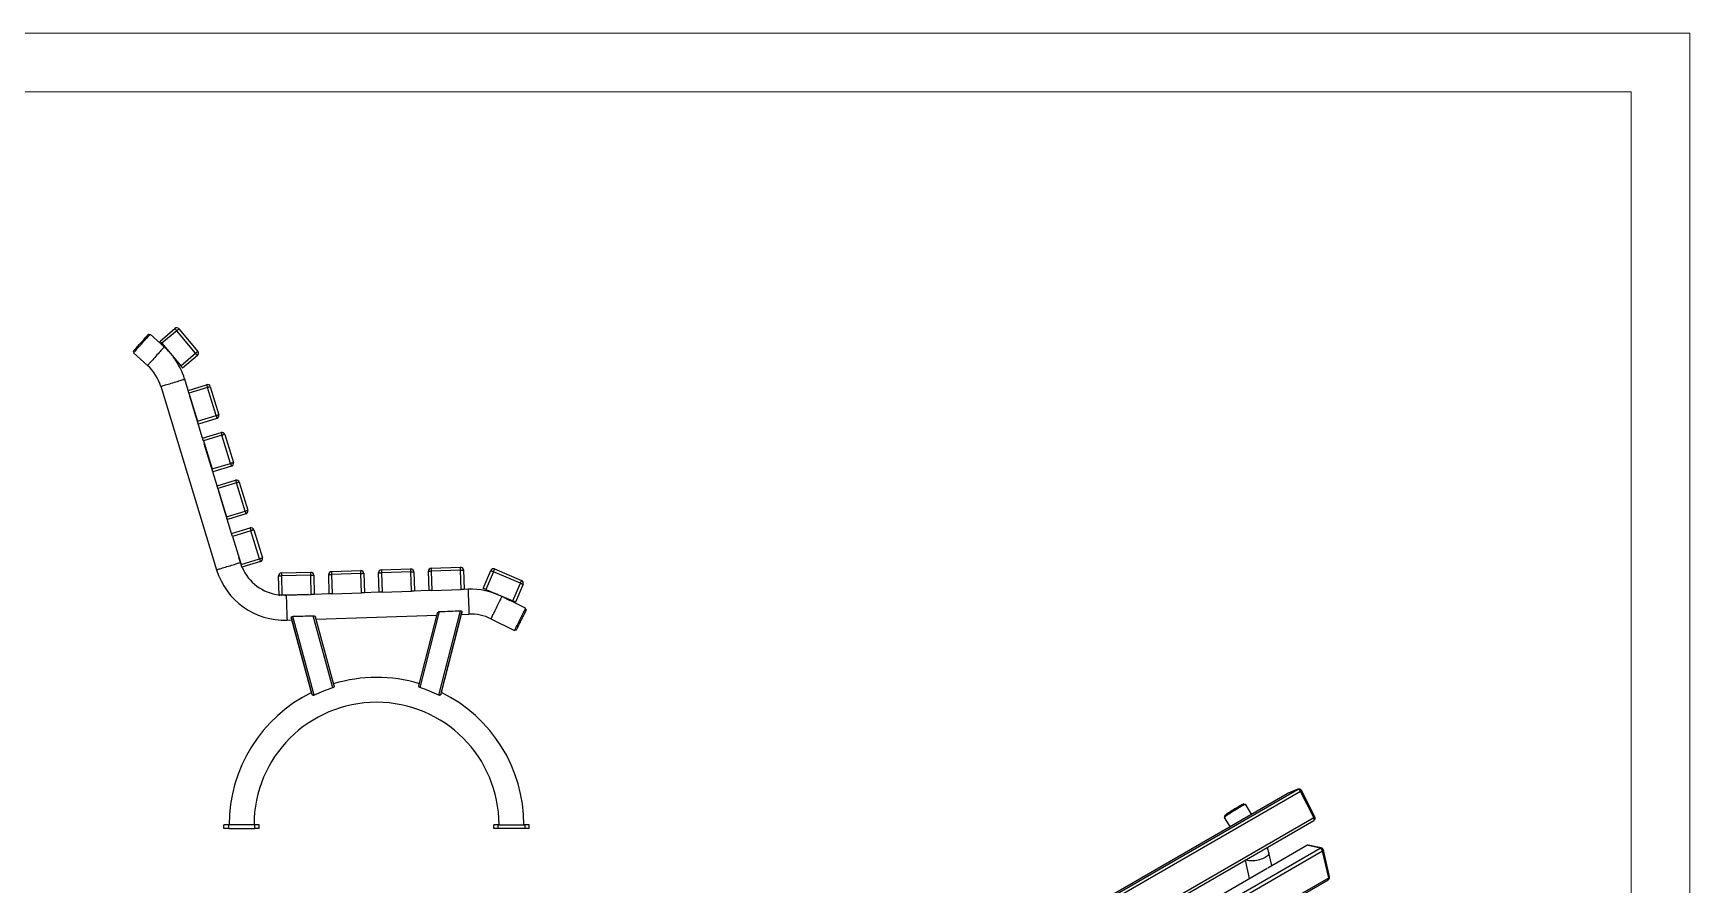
# Model space of a CAD drawing. Header units: millimetres. Extents: x 2090 to 8030, y -3450 to 750.
# Drawn here: x 5206 to 8030, y -701 to 750 of the extents above; entities that cross this region are included whole.
import ezdxf

# ---------------------------------------------------------------- set-up
doc = ezdxf.new("R2010")
doc.units = ezdxf.units.MM
doc.layers.add('tabelka', color=155, linetype='Continuous')

# ---------------------------------------------------------------- blocks, each defined once
blk = doc.blocks.new('bok')
for p, q in [((5404.7, 173.9), (5403.2, 175.2)), ((5429.6, 153.5), (5405.7, 175.1)), ((5422.5, 163.6), (5447.7, 184.8)), ((5451, 181), (5425.7, 159.8)), ((5483.1, 142.7), (5451, 181)), ((5454.8, 184.2), (5486.9, 145.9)), ((5376.9, 146.1), (5378.4, 144.7)), ((5377.4, 143.5), (5401.3, 122)), ((5425.7, 159.8), (5457.8, 121.5)), ((5427.9, 155.1), (5428.5, 155.6)), ((5427.9, 155.1), (5429.6, 153.5)), ((5457.8, 121.5), (5483.1, 142.7)), ((5454.2, 125), (5453.4, 124.3)), ((5486.3, 138.9), (5461, 117.6)), ((5423.9, 86.4), (5518.9, -226.1)), ((5470.3, 79.5), (5464.5, 98.7)), ((5470.3, 79.5), (5501.9, 89.1)), ((5508.1, 85.8), (5522.7, 38)), ((5503.3, 84.4), (5471.8, 74.7)), ((5471.8, 74.7), (5486.4, 26.9)), ((5495.1, -1.8), (5473.3, 69.9)), ((5473.4, 69.5), (5484.8, 31.9)), ((5518, 36.5), (5503.3, 84.4)), ((5486.4, 26.9), (5518, 36.5)), ((5519.4, 31.8), (5487.9, 22.1)), ((5495.1, -1.8), (5526.6, 7.8)), ((5528.1, 3), (5496.5, -6.6)), ((5542.7, -44.8), (5528.1, 3)), ((5532.9, 4.5), (5547.5, -43.3)), ((5496.5, -6.6), (5511.1, -54.4)), ((5519.8, -83.1), (5498, -11.4)), ((5498.1, -11.8), (5509.5, -49.4)), ((5511.1, -54.4), (5542.7, -44.8)), ((5544.2, -49.6), (5512.6, -59.2)), ((5519.8, -83.2), (5551.3, -73.5)), ((5552.8, -78.3), (5521.2, -87.9)), ((5567.4, -126.1), (5552.8, -78.3)), ((5557.6, -76.8), (5572.2, -124.6)), ((5521.2, -87.9), (5535.9, -135.7)), ((5544.5, -164.5), (5522.7, -92.7)), ((5522.8, -93.2), (5534.3, -130.7)), ((5535.9, -135.7), (5567.4, -126.1)), ((5568.9, -130.9), (5537.3, -140.5)), ((5544.4, -164.5), (5576, -154.8)), ((5577.5, -159.6), (5545.9, -169.3)), ((5545.9, -169.3), (5560.5, -217.1)), ((5592.1, -207.4), (5577.5, -159.6)), ((5582.2, -158.2), (5596.9, -206)), ((5559.5, -213.8), (5556.9, -205.1)), ((5560, -215.3), (5559.5, -213.8)), ((5560.5, -217.1), (5592.1, -207.4)), ((5593.5, -212.2), (5562, -221.9)), ((5799.6, -226.3), (5849.6, -224.5)), ((5884.6, -223.5), (5934.6, -221.7)), ((5992.6, -224.8), (6038.6, -244.3)), ((5625.3, -269.7), (5624.5, -236.7)), ((5629.3, -231.6), (5679.3, -230.2)), ((5679.5, -235.2), (5629.5, -236.6)), ((5629.5, -236.6), (5630.3, -269.5)), ((5680.3, -268.2), (5679.5, -235.2)), ((5684.5, -235.1), (5685.3, -268.1)), ((5711, -267.3), (5709.9, -234.3)), ((5714.7, -229.1), (5764.7, -227.4)), ((5764.8, -232.4), (5714.9, -234.1)), ((5714.9, -234.1), (5716, -267.1)), ((5766, -265.3), (5764.8, -232.4)), ((5769.8, -232.2), (5771, -265.2)), ((5796, -264.4), (5794.8, -231.5)), ((5849.8, -229.5), (5799.8, -231.3)), ((5799.8, -231.3), (5801, -264.3)), ((5850.9, -262.5), (5849.8, -229.5)), ((5854.8, -229.4), (5855.9, -262.3)), ((5880.9, -261.6), (5879.8, -228.6)), ((5934.7, -226.7), (5884.8, -228.5)), ((5884.8, -228.5), (5885.9, -261.4)), ((5935.9, -259.7), (5934.7, -226.7)), ((5939.7, -226.5), (5940.9, -259.5)), ((5973.1, -257.8), (5986, -227.4)), ((5990.6, -229.4), (5977.7, -259.7)), ((6036.6, -248.9), (5990.6, -229.4)), ((6023.7, -279.3), (6036.6, -248.9)), ((6041.2, -250.8), (6028.4, -281.2)), ((5630.3, -269.5), (5680.3, -268.2)), ((5675.3, -268.4), (5637.5, -269.6)), ((5674.9, -268.4), (5637.5, -269.6)), ((5711, -267.2), (5685.3, -268)), ((5716, -267.1), (5766, -265.3)), ((5796, -264.3), (5768.4, -265.3)), ((5801, -264.3), (5850.9, -262.5)), ((5880.9, -261.5), (5853.4, -262.4)), ((5885.9, -261.4), (5935.9, -259.7)), ((5947.5, -259.3), (5938.3, -259.6)), ((5977.7, -259.7), (6023.7, -279.3)), ((5981.7, -263.1), (5982.1, -262.1)), ((6045.5, -291.7), (6005.3, -271.8)), ((6005.3, -271.8), (6018.7, -278.4)), ((6018.9, -277.8), (6018.7, -278.4)), ((5681.9, -438.8), (5646.3, -308)), ((5685.3, -439.9), (5648.7, -305.5)), ((5717.1, -427.2), (5683.7, -304.4)), ((5719.3, -423.9), (5687.4, -306.8)), ((5688.4, -310.4), (5894.3, -303.5)), ((5863.5, -423.7), (5895.2, -299.9)), ((5865.7, -427), (5899, -297.4)), ((5897.5, -439.8), (5934.4, -296)), ((5900.9, -438.7), (5936.9, -298.3)), ((5902, -435.1), (5936.1, -302.1)), ((5936, -302.1), (5948.9, -301.7)), ((5986.5, -309.8), (6026.7, -329.7)), ((6046.6, -294), (6044.8, -293.1)), ((5638.9, -312), (5647.3, -311.7)), ((5680.8, -435.2), (5647.2, -311.7)), ((6027.4, -328.3), (6029.2, -329.2)), ((5531.5, -666.7), (5531.5, -660.7)), ((5539.5, -660.7), (5531.5, -660.7)), ((5539.5, -666.7), (5531.5, -666.7)), ((5539, -661.2), (5539, -666.2)), ((5583.5, -660.7), (5539.5, -660.7)), ((5539.5, -666.7), (5583.5, -666.7)), ((5591.5, -660.7), (5583.5, -660.7)), ((5591.5, -666.7), (5583.5, -666.7)), ((5584, -666.2), (5584, -661.2)), ((5591.5, -666.7), (5591.5, -660.7)), ((5991.5, -666.7), (5991.5, -660.7)), ((5999.5, -660.7), (5991.5, -660.7)), ((5999.5, -666.7), (5991.5, -666.7)), ((5999, -666.2), (5999, -661.2)), ((5999.5, -660.7), (6043.5, -660.7)), ((6043.5, -666.7), (5999.5, -666.7)), ((6051.5, -660.7), (6043.5, -660.7)), ((6051.5, -666.7), (6043.5, -666.7)), ((6044, -661.2), (6044, -666.2)), ((6051.5, -666.7), (6051.5, -660.7))]:
    blk.add_line(p, q)
at = {"flags": 128}
for points in [[(5376.9, 146.1), (5377, 146.2), (5377.4, 146.5), (5377.9, 147.2), (5378.7, 148.1), (5379.7, 149.2), (5380.9, 150.5), (5382.3, 152), (5383.8, 153.7), (5385.4, 155.5), (5387.1, 157.4), (5388.9, 159.4), (5390.7, 161.4), (5392.5, 163.3), (5394.2, 165.3), (5395.9, 167.1), (5397.4, 168.8), (5398.8, 170.4), (5400.1, 171.8), (5401.1, 172.9), (5402, 173.9), (5402.6, 174.6), (5403, 175), (5403.2, 175.2), (5403.2, 175.2)], [(5377.4, 143.5), (5377.4, 143.6), (5377.7, 143.9), (5378.2, 144.4), (5378.9, 145.3), (5379.8, 146.3), (5381, 147.6), (5382.3, 149.1), (5383.8, 150.7), (5385.4, 152.5), (5387.2, 154.4), (5389, 156.4), (5390.8, 158.5), (5392.7, 160.5), (5394.5, 162.6), (5396.3, 164.6), (5398, 166.4), (5399.6, 168.2), (5401, 169.8), (5402.3, 171.3), (5403.4, 172.5), (5404.3, 173.5), (5405, 174.3), (5405.5, 174.8), (5405.7, 175), (5405.7, 175.1)], [(5447.7, 184.8), (5447.8, 184.7), (5448, 184.5), (5448.3, 184.2), (5448.7, 183.7), (5449.2, 183.1), (5449.7, 182.5), (5450.3, 181.7), (5451, 181)], [(5454.8, 184.2), (5454.7, 184.1), (5454.5, 184), (5454.1, 183.7), (5453.7, 183.3), (5453.1, 182.8), (5452.4, 182.2), (5451.7, 181.6), (5451, 181)], [(5429.6, 153.5), (5429.5, 153.4), (5429.2, 153), (5428.6, 152.3), (5427.7, 151.4), (5426.7, 150.3), (5425.5, 148.9), (5424.1, 147.4), (5422.5, 145.6), (5420.9, 143.8), (5419.1, 141.8), (5417.3, 139.8), (5415.5, 137.8), (5413.6, 135.7), (5411.8, 133.7), (5410, 131.7), (5408.4, 129.9), (5406.8, 128.2), (5405.4, 126.6), (5404.2, 125.3), (5403.2, 124.1), (5402.3, 123.2), (5401.8, 122.5), (5401.4, 122.1), (5401.3, 122), (5401.3, 122)], [(5425.7, 159.8), (5425, 160.5), (5424.4, 161.2), (5423.9, 161.9), (5423.4, 162.5), (5423, 163), (5422.7, 163.3), (5422.5, 163.5), (5422.5, 163.6)], [(5436.8, 146.5), (5434.4, 149), (5429.6, 153.5)], [(5483.1, 142.7), (5483.8, 143.3), (5484.6, 143.9), (5485.2, 144.5), (5485.8, 145), (5486.3, 145.4), (5486.6, 145.7), (5486.9, 145.8), (5486.9, 145.9)], [(5483.1, 142.7), (5483.7, 141.9), (5484.3, 141.2), (5484.9, 140.6), (5485.4, 140), (5485.8, 139.5), (5486.1, 139.1), (5486.2, 138.9), (5486.3, 138.9)], [(5461, 117.6), (5461, 117.7), (5460.8, 117.9), (5460.5, 118.3), (5460.1, 118.8), (5459.6, 119.3), (5459, 120), (5458.4, 120.7), (5457.8, 121.5)], [(5423.9, 86.4), (5424.1, 86.4), (5424.6, 86.6), (5425.5, 86.8), (5426.7, 87.2), (5428.1, 87.6), (5429.9, 88.2), (5431.9, 88.8), (5434.1, 89.4), (5436.5, 90.2), (5439, 90.9), (5441.6, 91.7), (5444.2, 92.5), (5446.9, 93.3), (5449.5, 94.1), (5452, 94.9), (5454.4, 95.6), (5456.6, 96.3), (5458.6, 96.9), (5460.3, 97.4), (5461.8, 97.9), (5463, 98.2), (5463.8, 98.5), (5464.3, 98.6), (5464.5, 98.7), (5464.5, 98.7)], [(5501.9, 89.1), (5501.9, 89.1), (5502, 88.8), (5502.1, 88.3), (5502.3, 87.7), (5502.5, 87), (5502.8, 86.2), (5503.1, 85.3), (5503.3, 84.4)], [(5508.1, 85.8), (5508, 85.8), (5507.8, 85.7), (5507.3, 85.6), (5506.7, 85.4), (5506, 85.2), (5505.2, 84.9), (5504.3, 84.6), (5503.3, 84.4)], [(5471.8, 74.7), (5471.5, 75.6), (5471.2, 76.5), (5471, 77.4), (5470.8, 78.1), (5470.6, 78.7), (5470.4, 79.1), (5470.4, 79.4), (5470.3, 79.5)], [(5518, 36.5), (5518.9, 36.8), (5519.8, 37.1), (5520.6, 37.4), (5521.3, 37.6), (5521.9, 37.8), (5522.4, 37.9), (5522.7, 38), (5522.7, 38)], [(5518, 36.5), (5518.3, 35.6), (5518.5, 34.7), (5518.8, 33.9), (5519, 33.2), (5519.2, 32.6), (5519.3, 32.1), (5519.4, 31.9), (5519.4, 31.8)], [(5487.9, 22.1), (5487.8, 22.2), (5487.8, 22.5), (5487.6, 22.9), (5487.4, 23.5), (5487.2, 24.2), (5487, 25.1), (5486.7, 26), (5486.4, 26.9)], [(5526.6, 7.8), (5526.6, 7.7), (5526.7, 7.5), (5526.9, 7), (5527, 6.4), (5527.3, 5.7), (5527.5, 4.9), (5527.8, 4), (5528.1, 3)], [(5532.9, 4.5), (5532.8, 4.5), (5532.5, 4.4), (5532, 4.3), (5531.5, 4.1), (5530.7, 3.9), (5529.9, 3.6), (5529, 3.3), (5528.1, 3)], [(5496.5, -6.6), (5496.2, -5.7), (5496, -4.8), (5495.7, -4), (5495.5, -3.2), (5495.3, -2.6), (5495.2, -2.2), (5495.1, -1.9), (5495.1, -1.8)], [(5512.6, -59.2), (5512.6, -59.1), (5512.5, -58.8), (5512.3, -58.4), (5512.2, -57.8), (5511.9, -57.1), (5511.7, -56.3), (5511.4, -55.4), (5511.1, -54.4)], [(5542.7, -44.8), (5543.6, -44.5), (5544.5, -44.2), (5545.3, -44), (5546.1, -43.7), (5546.7, -43.6), (5547.1, -43.4), (5547.4, -43.3), (5547.5, -43.3)], [(5542.7, -44.8), (5543, -45.7), (5543.2, -46.6), (5543.5, -47.4), (5543.7, -48.2), (5543.9, -48.8), (5544, -49.2), (5544.1, -49.5), (5544.2, -49.6)], [(5521.2, -87.9), (5521, -87), (5520.7, -86.1), (5520.4, -85.3), (5520.2, -84.6), (5520, -84), (5519.9, -83.5), (5519.8, -83.2), (5519.8, -83.2)], [(5551.3, -73.5), (5551.4, -73.6), (5551.4, -73.9), (5551.6, -74.3), (5551.8, -74.9), (5552, -75.6), (5552.2, -76.5), (5552.5, -77.4), (5552.8, -78.3)], [(5557.6, -76.8), (5557.5, -76.9), (5557.2, -76.9), (5556.8, -77.1), (5556.2, -77.3), (5555.5, -77.5), (5554.6, -77.7), (5553.7, -78), (5552.8, -78.3)], [(5537.3, -140.5), (5537.3, -140.4), (5537.2, -140.2), (5537.1, -139.7), (5536.9, -139.1), (5536.7, -138.4), (5536.4, -137.6), (5536.1, -136.7), (5535.9, -135.7)], [(5567.4, -126.1), (5568.3, -125.8), (5569.2, -125.5), (5570.1, -125.3), (5570.8, -125.1), (5571.4, -124.9), (5571.8, -124.8), (5572.1, -124.7), (5572.2, -124.6)], [(5567.4, -126.1), (5567.7, -127), (5568, -127.9), (5568.2, -128.8), (5568.4, -129.5), (5568.6, -130.1), (5568.8, -130.5), (5568.8, -130.8), (5568.9, -130.9)], [(5545.9, -169.3), (5545.6, -168.3), (5545.4, -167.4), (5545.1, -166.6), (5544.9, -165.9), (5544.7, -165.3), (5544.6, -164.9), (5544.5, -164.6), (5544.4, -164.5)], [(5576, -154.8), (5576, -154.9), (5576.1, -155.2), (5576.3, -155.7), (5576.4, -156.2), (5576.7, -157), (5576.9, -157.8), (5577.2, -158.7), (5577.5, -159.6)], [(5582.2, -158.2), (5582.2, -158.2), (5581.9, -158.3), (5581.4, -158.4), (5580.8, -158.6), (5580.1, -158.8), (5579.3, -159.1), (5578.4, -159.3), (5577.5, -159.6)], [(5518.9, -226.1), (5519.1, -226.1), (5519.6, -225.9), (5520.5, -225.7), (5521.7, -225.3), (5523.1, -224.8), (5524.9, -224.3), (5526.9, -223.7), (5529.1, -223), (5531.5, -222.3), (5534, -221.6), (5536.6, -220.8), (5539.2, -220), (5541.9, -219.2), (5544.5, -218.4), (5547, -217.6), (5549.4, -216.9), (5551.6, -216.2), (5553.6, -215.6), (5555.3, -215.1), (5556.8, -214.6), (5558, -214.3), (5558.8, -214), (5559.3, -213.8), (5559.5, -213.8), (5559.5, -213.8)], [(5558.9, -211.8), (5558.9, -211.9), (5558.9, -211.9)], [(5562, -221.9), (5562, -221.8), (5561.9, -221.5), (5561.7, -221.1), (5561.6, -220.5), (5561.3, -219.7), (5561.1, -218.9), (5560.8, -218), (5560.5, -217.1)], [(5592.1, -207.4), (5593, -207.2), (5593.9, -206.9), (5594.7, -206.6), (5595.5, -206.4), (5596.1, -206.2), (5596.5, -206.1), (5596.8, -206), (5596.9, -206)], [(5592.1, -207.4), (5592.4, -208.4), (5592.6, -209.3), (5592.9, -210.1), (5593.1, -210.8), (5593.3, -211.4), (5593.4, -211.9), (5593.5, -212.1), (5593.5, -212.2)], [(5849.8, -229.5), (5849.7, -228.6), (5849.7, -227.6), (5849.7, -226.8), (5849.7, -226), (5849.6, -225.4), (5849.6, -224.9), (5849.6, -224.6), (5849.6, -224.5)], [(5884.6, -223.5), (5884.6, -223.5), (5884.6, -223.8), (5884.6, -224.3), (5884.6, -224.9), (5884.7, -225.7), (5884.7, -226.5), (5884.7, -227.5), (5884.8, -228.5)], [(5934.7, -226.7), (5934.7, -225.7), (5934.7, -224.8), (5934.6, -223.9), (5934.6, -223.2), (5934.6, -222.6), (5934.6, -222.1), (5934.6, -221.8), (5934.6, -221.7)], [(5992.6, -224.8), (5992.5, -224.8), (5992.4, -225.1), (5992.2, -225.5), (5992, -226.1), (5991.7, -226.8), (5991.4, -227.6), (5991, -228.5), (5990.6, -229.4)], [(5624.5, -236.7), (5624.6, -236.7), (5624.9, -236.7), (5625.3, -236.7), (5625.9, -236.6), (5626.7, -236.6), (5627.6, -236.6), (5628.5, -236.6), (5629.5, -236.6)], [(5629.3, -231.6), (5629.3, -231.7), (5629.4, -231.9), (5629.4, -232.4), (5629.4, -233), (5629.4, -233.8), (5629.4, -234.6), (5629.5, -235.6), (5629.5, -236.6)], [(5679.5, -235.2), (5679.4, -234.3), (5679.4, -233.3), (5679.4, -232.5), (5679.4, -231.7), (5679.4, -231.1), (5679.3, -230.6), (5679.3, -230.3), (5679.3, -230.2)], [(5679.5, -235.2), (5680.4, -235.2), (5681.4, -235.2), (5682.2, -235.2), (5683, -235.2), (5683.6, -235.1), (5684.1, -235.1), (5684.4, -235.1), (5684.5, -235.1)], [(5709.9, -234.3), (5710, -234.3), (5710.2, -234.3), (5710.7, -234.3), (5711.3, -234.2), (5712.1, -234.2), (5712.9, -234.2), (5713.9, -234.1), (5714.9, -234.1)], [(5714.7, -229.1), (5714.7, -229.2), (5714.7, -229.5), (5714.7, -230), (5714.7, -230.6), (5714.8, -231.3), (5714.8, -232.2), (5714.8, -233.1), (5714.9, -234.1)], [(5764.8, -232.4), (5764.8, -231.4), (5764.8, -230.5), (5764.7, -229.6), (5764.7, -228.8), (5764.7, -228.2), (5764.7, -227.8), (5764.7, -227.5), (5764.7, -227.4)], [(5764.8, -232.4), (5765.8, -232.3), (5766.7, -232.3), (5767.6, -232.3), (5768.4, -232.2), (5769, -232.2), (5769.4, -232.2), (5769.7, -232.2), (5769.8, -232.2)], [(5794.8, -231.5), (5794.9, -231.5), (5795.2, -231.4), (5795.7, -231.4), (5796.3, -231.4), (5797, -231.4), (5797.9, -231.3), (5798.8, -231.3), (5799.8, -231.3)], [(5799.6, -226.3), (5799.6, -226.4), (5799.7, -226.7), (5799.7, -227.1), (5799.7, -227.7), (5799.7, -228.5), (5799.7, -229.4), (5799.8, -230.3), (5799.8, -231.3)], [(5849.8, -229.5), (5850.8, -229.5), (5851.7, -229.5), (5852.6, -229.4), (5853.3, -229.4), (5853.9, -229.4), (5854.4, -229.4), (5854.7, -229.4), (5854.8, -229.4)], [(5879.8, -228.6), (5879.9, -228.6), (5880.1, -228.6), (5880.6, -228.6), (5881.2, -228.6), (5882, -228.5), (5882.9, -228.5), (5883.8, -228.5), (5884.8, -228.5)], [(5934.7, -226.7), (5935.7, -226.7), (5936.6, -226.6), (5937.5, -226.6), (5938.3, -226.6), (5938.9, -226.6), (5939.4, -226.5), (5939.6, -226.5), (5939.7, -226.5)], [(5986, -227.4), (5986.1, -227.4), (5986.4, -227.6), (5986.8, -227.7), (5987.4, -228), (5988.1, -228.3), (5988.9, -228.6), (5989.7, -229), (5990.6, -229.4)], [(6036.6, -248.9), (6037, -248), (6037.4, -247.1), (6037.7, -246.3), (6038, -245.6), (6038.3, -245.1), (6038.4, -244.6), (6038.6, -244.4), (6038.6, -244.3)], [(6036.6, -248.9), (6037.5, -249.3), (6038.4, -249.6), (6039.2, -250), (6039.9, -250.3), (6040.5, -250.5), (6040.9, -250.7), (6041.2, -250.8), (6041.2, -250.8)], [(5630.3, -269.5), (5629.4, -269.6), (5628.4, -269.6), (5627.6, -269.6), (5626.8, -269.6), (5626.2, -269.7), (5625.7, -269.7), (5625.4, -269.7), (5625.3, -269.7)], [(5637.5, -269.6), (5632.1, -269.6), (5630.4, -269.5)], [(5637.5, -269.6), (5637.5, -269.8), (5637.5, -270.3), (5637.6, -271.2), (5637.6, -272.5), (5637.7, -274), (5637.7, -275.8), (5637.8, -277.9), (5637.9, -280.2), (5638, -282.7), (5638, -285.3), (5638.1, -288), (5638.2, -290.8), (5638.3, -293.6), (5638.4, -296.3), (5638.5, -298.9), (5638.6, -301.4), (5638.7, -303.7), (5638.7, -305.8), (5638.8, -307.6), (5638.8, -309.2), (5638.9, -310.4), (5638.9, -311.3), (5638.9, -311.8), (5638.9, -312)], [(5685.3, -268.1), (5685.2, -268.1), (5684.9, -268.1), (5684.5, -268.1), (5683.9, -268.1), (5683.1, -268.2), (5682.2, -268.2), (5681.3, -268.2), (5680.3, -268.2)], [(5716, -267.1), (5715, -267.1), (5714.1, -267.2), (5713.2, -267.2), (5712.5, -267.2), (5711.9, -267.2), (5711.4, -267.3), (5711.1, -267.3), (5711, -267.3)], [(5771, -265.2), (5770.9, -265.2), (5770.6, -265.2), (5770.1, -265.2), (5769.5, -265.2), (5768.8, -265.3), (5767.9, -265.3), (5767, -265.3), (5766, -265.3)], [(5801, -264.3), (5800, -264.3), (5799.1, -264.3), (5798.2, -264.4), (5797.4, -264.4), (5796.8, -264.4), (5796.3, -264.4), (5796.1, -264.4), (5796, -264.4)], [(5855.9, -262.3), (5855.8, -262.3), (5855.6, -262.4), (5855.1, -262.4), (5854.5, -262.4), (5853.7, -262.4), (5852.8, -262.5), (5851.9, -262.5), (5850.9, -262.5)], [(5885.9, -261.4), (5884.9, -261.5), (5884, -261.5), (5883.1, -261.5), (5882.4, -261.6), (5881.8, -261.6), (5881.3, -261.6), (5881, -261.6), (5880.9, -261.6)], [(5940.9, -259.5), (5940.8, -259.5), (5940.5, -259.5), (5940, -259.5), (5939.4, -259.6), (5938.7, -259.6), (5937.8, -259.6), (5936.9, -259.7), (5935.9, -259.7)], [(5947.5, -259.3), (5947.5, -259.5), (5947.5, -260), (5947.6, -260.9), (5947.6, -262.1), (5947.6, -263.7), (5947.7, -265.5), (5947.8, -267.6), (5947.9, -269.9), (5947.9, -272.4), (5948, -275), (5948.1, -277.7), (5948.2, -280.5), (5948.3, -283.2), (5948.4, -286), (5948.5, -288.6), (5948.6, -291.1), (5948.6, -293.4), (5948.7, -295.5), (5948.8, -297.3), (5948.8, -298.8), (5948.9, -300.1), (5948.9, -300.9), (5948.9, -301.5), (5948.9, -301.7)], [(5977.7, -259.7), (5976.8, -259.4), (5976, -259), (5975.2, -258.7), (5974.5, -258.4), (5973.9, -258.1), (5973.5, -257.9), (5973.2, -257.8), (5973.1, -257.8)], [(5986.5, -309.8), (5986.6, -309.6), (5986.8, -309.2), (5987.2, -308.4), (5987.8, -307.3), (5988.4, -305.9), (5989.3, -304.2), (5990.2, -302.4), (5991.2, -300.3), (5992.3, -298.1), (5993.5, -295.7), (5994.7, -293.3), (5995.9, -290.8), (5997.1, -288.3), (5998.3, -285.9), (5999.5, -283.5), (6000.6, -281.3), (6001.6, -279.2), (6002.6, -277.4), (6003.4, -275.7), (6004.1, -274.4), (6004.6, -273.3), (6005, -272.5), (6005.2, -272), (6005.3, -271.8), (6005.3, -271.8)], [(6028.4, -281.2), (6028.3, -281.2), (6028, -281.1), (6027.6, -280.9), (6027, -280.7), (6026.3, -280.4), (6025.5, -280), (6024.6, -279.7), (6023.7, -279.3)], [(6026.7, -329.7), (6026.7, -329.6), (6026.9, -329.3), (6027.2, -328.6), (6027.7, -327.6), (6028.3, -326.4), (6029.1, -324.8), (6030, -323), (6031, -321.1), (6032, -318.9), (6033.2, -316.6), (6034.4, -314.2), (6035.6, -311.7), (6036.8, -309.2), (6038, -306.8), (6039.2, -304.4), (6040.4, -302.1), (6041.4, -299.9), (6042.4, -298), (6043.2, -296.3), (6044, -294.8), (6044.6, -293.6), (6045, -292.6), (6045.3, -292), (6045.5, -291.7), (6045.5, -291.7)], [(6046.6, -294), (6046.6, -294), (6046.5, -294.2), (6046.2, -294.8), (6045.8, -295.6), (6045.2, -296.8), (6044.5, -298.2), (6043.7, -299.8), (6042.8, -301.7), (6041.7, -303.8), (6040.6, -306), (6039.5, -308.3), (6038.3, -310.7), (6037.1, -313.1), (6036, -315.5), (6034.8, -317.8), (6033.7, -320), (6032.7, -322), (6031.8, -323.8), (6031, -325.4), (6030.4, -326.8), (6029.8, -327.8), (6029.5, -328.6), (6029.2, -329), (6029.2, -329.2)]]:
    blk.add_lwpolyline(points, dxfattribs=at)
for centre, radius, start, end in [((5451, 181), 5, 40, 130), ((5428.8, 155.2), 0.5, 40, 130), ((5348.5, 63.4), 121.2, 43.2696, 48.007), ((5483.1, 142.7), 5, 310, 40), ((5348.5, 63.4), 78.8, 16.9092, 48.007), ((5348.5, 63.4), 121.2, 16.9092, 36.7304), ((5348.5, 63.4), 121.2, 30.1267, 36.7304), ((5453.9, 125.4), 0.5, 310, 40), ((5503.3, 84.4), 5, 17, 107), ((5472.9, 69.3), 0.5, 17, 20.1374), ((5484.3, 32), 0.5, 347.923, 17), ((5518, 36.5), 5, 287, 17), ((5528.1, 3), 5, 17, 107), ((5497.6, -12), 0.5, 17, 20.1374), ((5509, -49.3), 0.5, 347.923, 17), ((5542.7, -44.8), 5, 287, 17), ((5552.8, -78.3), 5, 17, 107), ((5522.4, -93.3), 0.5, 17, 20.1374), ((5533.8, -130.6), 0.5, 347.923, 17), ((5567.4, -126.1), 5, 287, 17), ((5577.5, -159.6), 5, 17, 107), ((5634.9, -190.9), 78.8, 203.0682, 263.0244), ((5592.1, -207.4), 5, 287, 17), ((5849.8, -229.5), 5, 2, 92), ((5884.8, -228.5), 5, 92, 182), ((5934.7, -226.7), 5, 2, 92), ((5990.6, -229.4), 5, 67, 157), ((5634.9, -190.9), 121.2, 196.9092, 271.9092), ((5629.5, -236.6), 5, 91.5, 181.5), ((5679.5, -235.2), 5, 1.5, 91.5), ((5714.9, -234.1), 5, 92, 182), ((5764.8, -232.4), 5, 2, 92), ((5799.8, -231.3), 5, 92, 182), ((6036.6, -248.9), 5, 337, 67), ((5635.9, -269.9), 0.5, 91.5, 152.4016), ((5634.9, -190.9), 78.8, 270.3722, 271.9092), ((5674.8, -268.9), 0.5, 85.0456, 91.5), ((5951.5, -380.4), 121.2, 63.6583, 91.9092), ((5951.5, -380.4), 121.2, 63.6583, 75.5676), ((5982.6, -262.3), 0.5, 67, 157), ((6018.5, -277.6), 0.5, 337, 67), ((5951.5, -380.4), 78.8, 63.6583, 91.9092), ((5791.5, -660.7), 251.2, 73.1153, 106.9637), ((5791.5, -660.7), 251.2, 116.1531, 180), ((5791.5, -660.7), 251.2, 0, 63.9117), ((5791.5, -660.7), 208.8, 0, 180), ((5539.5, -661.2), 0.5, 90, 180), ((5539.5, -666.2), 0.5, 180, 270), ((5583.5, -661.2), 0.5, 0, 90), ((5583.5, -666.2), 0.5, 270, 0), ((5999.5, -661.2), 0.5, 90, 180), ((5999.5, -666.2), 0.5, 180, 270), ((6043.5, -661.2), 0.5, 0, 90), ((6043.5, -666.2), 0.5, 270, 0)]:
    blk.add_arc(centre, radius, start, end)
for centre, major_axis, ratio, start_param, end_param in [((5641.5, -290.7), (-5.7, 21), 0.003786, 3.140697, 3.742383), ((9601.4, -158.7), (5596.6, 186.5), 0.003786, 3.92805, 3.936834), ((3658, -356.8), (3227.3, 107.6), 0.006565, 5.479713, 5.495098), ((5941.5, -280.7), (5.5, 21.4), 0.006565, 2.541837, 3.143513)]:
    blk.add_ellipse(centre, major_axis=major_axis, ratio=ratio, start_param=start_param, end_param=end_param)
for points, knots in [([(5498.1, -11.8), (5498.1, -11.8), (5498.1, -11.8), (5498.1, -11.8), (5498.1, -11.8)], [0, 0, 0, 0, 0.0005829, 1, 1, 1, 1]), ([(5646.3, -308), (5646.3, -307.7), (5646.2, -307.2), (5646.6, -306.4), (5647.2, -305.9), (5647.9, -305.6), (5648.4, -305.5), (5648.7, -305.5), (5648.7, -305.5)], [0, 0, 0, 0, 0.2899596, 0.5216765, 0.6958909, 0.8398538, 0.984251, 1, 1, 1, 1]), ([(5683.7, -304.4), (5683.9, -304.4), (5684.5, -304.5), (5685.4, -304.8), (5686.4, -305.4), (5687.2, -306.1), (5687.3, -306.6), (5687.4, -306.8)], [0, 0, 0, 0, 0.112943, 0.297279, 0.5553, 0.820233, 1, 1, 1, 1]), ([(5895.2, -299.9), (5895.2, -299.9), (5895.3, -299.6), (5895.6, -299), (5896.5, -298.2), (5897.5, -297.7), (5898.4, -297.4), (5898.8, -297.4), (5899, -297.4)], [0, 0, 0, 0, 0.004282, 0.265722, 0.530315, 0.769937, 0.934981, 1, 1, 1, 1]), ([(5934.4, -296), (5934.5, -296), (5934.9, -295.9), (5935.5, -296.1), (5936.2, -296.4), (5936.7, -297), (5937, -297.7), (5937, -298.1), (5936.9, -298.3)], [0, 0, 0, 0, 0.072444, 0.221121, 0.356893, 0.542973, 0.787221, 1, 1, 1, 1]), ([(5681.9, -438.8), (5681.7, -438.2), (5681.4, -437), (5681.1, -435.9), (5680.9, -435.2), (5680.9, -435.3), (5680.9, -435.3)], [0, 0, 0, 0, 0.272528, 0.5529, 0.82546, 1, 1, 1, 1]), ([(5685.3, -439.9), (5685.2, -440), (5684.9, -440.1), (5684.3, -440.3), (5683.5, -440.2), (5682.8, -440), (5682.2, -439.5), (5682, -439), (5681.9, -438.8)], [0, 0, 0, 0, 0.062109, 0.205293, 0.343212, 0.541858, 0.798677, 1, 1, 1, 1]), ([(5717.1, -427.2), (5711.7, -429), (5700.9, -432.7), (5690.5, -437.5), (5685.3, -439.9)], [0, 0, 0, 0, 0.498777, 1, 1, 1, 1]), ([(5719.3, -423.9), (5719.3, -424.2), (5719.4, -424.8), (5718.9, -425.7), (5718.3, -426.5), (5717.6, -427), (5717.2, -427.1), (5717.1, -427.2)], [0, 0, 0, 0, 0.2811328, 0.5591079, 0.7556308, 0.9096566, 1, 1, 1, 1]), ([(5865.7, -427), (5865.6, -426.9), (5865.3, -426.8), (5864.8, -426.5), (5864.1, -425.9), (5863.6, -425), (5863.4, -424.3), (5863.4, -423.9), (5863.5, -423.7)], [0, 0, 0, 0, 0.044196, 0.179452, 0.364177, 0.609407, 0.859466, 1, 1, 1, 1]), ([(5897.5, -439.8), (5892.3, -437.4), (5882, -432.6), (5871.1, -428.8), (5865.7, -427)], [0, 0, 0, 0, 0.498772, 1, 1, 1, 1]), ([(5900.9, -438.7), (5900.8, -439), (5900.6, -439.5), (5899.8, -439.9), (5899, -440.1), (5898.3, -440.1), (5897.8, -439.9), (5897.5, -439.8), (5897.5, -439.8)], [0, 0, 0, 0, 0.292018, 0.526776, 0.703412, 0.849112, 0.995271, 1, 1, 1, 1]), ([(5901.9, -435.1), (5901.9, -435.1), (5901.9, -435), (5901.8, -435.5), (5901.5, -436.6), (5901.1, -438), (5900.9, -438.7)], [0, 0, 0, 0, 0.105364, 0.375931, 0.65434, 1, 1, 1, 1])]:
    blk.add_open_spline(points, degree=3, knots=knots)
blk = doc.blocks.new('izomertria')
for p, q in [((-3718.7, 673.6), (-2028.8, 1649.2)), ((-3700.9, 680.6), (-2010.9, 1656.2)), ((-2005.9, 1652.8), (-3695.9, 677.2)), ((-2010.9, 1656.2), (-2028.8, 1649.2)), ((-2028.8, 1649.2), (-2028.3, 1649.4)), ((-2010.4, 1656.4), (-2028.3, 1649.4)), ((-2010.4, 1656.4), (-2010.9, 1656.2)), ((-1983.2, 1608.4), (-2005.9, 1652.8)), ((-1981.4, 1609.6), (-2004.2, 1654)), ((-2135.5, 1610.9), (-2134.6, 1609.5)), ((-2101.3, 1630.1), (-2102.2, 1631.5)), ((-2089.5, 1614.1), (-2099.8, 1630.7)), ((-3673.4, 627.4), (-1983.4, 1603)), ((-3673.2, 632.8), (-1983.2, 1608.4)), ((-2135.8, 1608.3), (-2126.3, 1592.9)), ((-3662.6, 580.3), (-1972.6, 1556)), ((-2061.5, 1522.5), (-1994.9, 1561)), ((-1972.6, 1556), (-1994.9, 1561)), ((-1970.5, 1556.3), (-1992.8, 1561.3)), ((-1968.2, 1550.7), (-3658.2, 575.1)), ((-2100.4, 1535.4), (-2093.3, 1504.2)), ((-2054.9, 1526.3), (-2059.9, 1548.2)), ((-1957.8, 1505.7), (-1968.2, 1550.7)), ((-1956.3, 1507.6), (-1966.7, 1552.6)), ((-3648.7, 526.5), (-1958.7, 1502.1)), ((-3647.8, 530.1), (-1957.8, 1505.7)), ((-2839.3, 1073.5), (-2062.7, 1521.8))]:
    blk.add_line(p, q)
at = {"flags": 128}
for points in [[(-2005.9, 1652.8), (-2006.4, 1653.6), (-2007, 1654.4), (-2007.6, 1655.1), (-2008.3, 1655.6), (-2009, 1656), (-2009.7, 1656.2), (-2010.3, 1656.3), (-2010.9, 1656.2)], [(-2099.8, 1630.7), (-2099.9, 1630.7), (-2100.4, 1630.5), (-2101.2, 1630.1), (-2102.3, 1629.6), (-2103.6, 1628.9), (-2105.2, 1628), (-2107, 1627), (-2109, 1625.9), (-2111.1, 1624.6), (-2113.3, 1623.3), (-2115.7, 1621.9), (-2118, 1620.4), (-2120.4, 1619), (-2122.7, 1617.5), (-2124.9, 1616.1), (-2127, 1614.7), (-2129, 1613.5), (-2130.7, 1612.3), (-2132.2, 1611.2), (-2133.5, 1610.3), (-2134.5, 1609.6), (-2135.3, 1609), (-2135.7, 1608.6), (-2135.8, 1608.4), (-2135.8, 1608.3)], [(-2102.2, 1631.5), (-2102.3, 1631.5), (-2102.8, 1631.4), (-2103.6, 1631), (-2104.7, 1630.5), (-2106, 1629.8), (-2107.5, 1628.9), (-2109.3, 1627.9), (-2111.3, 1626.8), (-2113.4, 1625.5), (-2115.6, 1624.2), (-2117.8, 1622.8), (-2120.1, 1621.4), (-2122.3, 1620), (-2124.5, 1618.6), (-2126.6, 1617.3), (-2128.6, 1616), (-2130.3, 1614.8), (-2131.9, 1613.8), (-2133.2, 1612.9), (-2134.2, 1612.1), (-2134.9, 1611.5), (-2135.4, 1611.1), (-2135.5, 1610.9), (-2135.5, 1610.9)], [(-1983.4, 1603), (-1983.1, 1603.2), (-1982.7, 1603.6), (-1982.5, 1604.2), (-1982.4, 1605), (-1982.4, 1605.8), (-1982.5, 1606.6), (-1982.8, 1607.5), (-1983.2, 1608.4)], [(-2059.9, 1548.2), (-2059.8, 1547.3), (-2060, 1546.2), (-2060.6, 1545), (-2061.6, 1543.8), (-2062.8, 1542.6), (-2064.4, 1541.4), (-2066.2, 1540.2), (-2068.3, 1539.1), (-2070.6, 1538.1), (-2073, 1537.2), (-2075.6, 1536.3), (-2078.3, 1535.6), (-2081, 1535.1), (-2083.7, 1534.6), (-2086.4, 1534.4), (-2088.9, 1534.2), (-2091.3, 1534.3), (-2093.5, 1534.5), (-2095.5, 1534.8), (-2097.3, 1535.3), (-2098.7, 1536), (-2099.1, 1536.2)], [(-1966.7, 1552.6), (-1966.7, 1552.4), (-1966.8, 1552), (-1967.1, 1551.5), (-1967.6, 1551.1), (-1968.2, 1550.7)], [(-1957.8, 1505.7), (-1957.2, 1506.1), (-1956.7, 1506.5), (-1956.4, 1506.9), (-1956.3, 1507.3), (-1956.3, 1507.6)]]:
    blk.add_lwpolyline(points, dxfattribs=at)
for centre, radius, start, end in [((-2008.6, 1651.7), 5, 27.1082, 111.389), ((-2008.3, 1658.1), 5.79, 294.3774, 315.5142), ((-1985.9, 1607.3), 5, 299.9973, 27.1082), ((-1985.1, 1613), 4.96, 292.5669, 317.3247), ((-1993.4, 1558.4), 2.95, 78.5527, 121.5843), ((-1971, 1553.4), 2.95, 78.5509, 121.586), ((-1975.1, 1549.4), 7.06, 10.9175, 69.1047), ((-1971.6, 1551.5), 5, 12.934, 77.361), ((-1961.2, 1506.4), 5, 299.9973, 12.934), ((-1960.7, 1504.5), 3.13, 310.1669, 22.1162)]:
    blk.add_arc(centre, radius, start, end)
blk.add_open_spline([(-2059.9, 1548.2), (-2060.1, 1549.2), (-2060.8, 1552.2), (-2061.6, 1555.2), (-2062.2, 1557.3), (-2062.3, 1557.5)], degree=3, knots=[0, 0, 0, 0, 0.332721, 0.951728, 1, 1, 1, 1])

msp = doc.modelspace()

# ---------------------------------------------------------------- linework, layer by layer
at = {"layer": 'tabelka', "lineweight": 5}
for points in [[(2089.66, 750.12), (8029.66, 750.12), (8029.66, -3449.88), (2089.66, -3449.88)], [(2189.66, 650.12), (7929.66, 650.12), (7929.66, -3349.88), (2189.66, -3349.88)]]:
    msp.add_lwpolyline(points, close=True, dxfattribs=at)

# ---------------------------------------------------------------- block references
for name, p in [('bok', (0, 61.98)), ('izomertria', (9372.01, -2194.49))]:
    msp.add_blockref(name, p)

doc.saveas('drawing.dxf')
